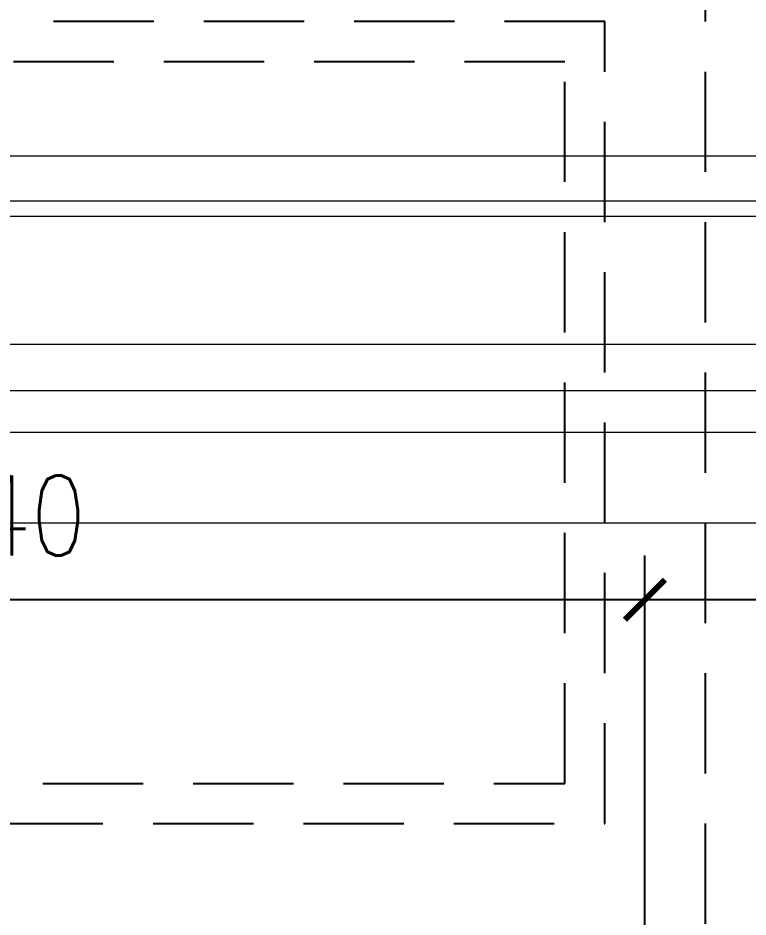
# Model space of a CAD drawing. Header units: inches. Extents: x 193287 to 241687, y 437648 to 550079.
# Drawn here: x 222808.8 to 223172.9, y 451139 to 451587.4 of the extents above; entities that cross this region are included whole.
import ezdxf

# ---------------------------------------------------------------- set-up
doc = ezdxf.new("R2010")
doc.units = ezdxf.units.IN
doc.header["$MEASUREMENT"] = 0
doc.linetypes.add('HIDDEN', pattern=[0.375, 0.25, -0.125])
doc.layers.add('8', color=8, linetype='Continuous')
doc.layers.add('CQ Grg Gypsum', color=41, linetype='Continuous')
for name, color, linetype, lineweight in [('A-Dim-ID', 9, 'Continuous', 20), ('CQ gypsum 2', 42, 'Continuous', 0), ('CQ Gypsum Hatch', 8, 'Continuous', 20)]:
    doc.layers.add(name, color=color, linetype=linetype, lineweight=lineweight)
doc.styles.add('ST9', font='romans.shx', dxfattribs={"width": 0.8})
doc.dimstyles.new('DIM-20', dxfattribs={"dimscale": 1000, "dimtxt": 0.044, "dimasz": 0.035, "dimexe": 0.022, "dimexo": 0.022, "dimgap": 0.022, "dimtad": 1, "dimdec": 0, "dimzin": 0, "dimdsep": 46, "dimtxsty": 'ST9', "dimblk1": 'ARCHTICK', "dimblk2": 'ARCHTICK', "dimsah": 1, "dimcen": 0.08800000000000001, "dimdle": 0.04, "dimclrd": 256, "dimclre": 256, "dimclrt": 3, "dimadec": 0, "dimazin": 0, "dimtfac": 1, "dimtdec": 0, "dimtix": 1, "dimtofl": 0, "dimtmove": 1, "dimatfit": 3, "dimldrblk": 'CLOSED', "dimfxl": 1, "dimtolj": 1, "dimtzin": 0, "dimarcsym": 0})

# ---------------------------------------------------------------- blocks, each defined once
blk = doc.blocks.new('SECTION CEILING C AND D')
at = {"layer": 'CQ Gypsum Hatch'}
h = blk.add_hatch(dxfattribs=at)
h.set_pattern_fill('ANSI31', color=256, scale=50.00000000000004, angle=166.0285767170143, style=0)
h.set_pattern_definition([(211.0285767170143, (0, 0), (3.221659560689488, -5.35568946775465), [])])
edge = h.paths.add_edge_path()
edge.add_line((221496.3634083793, 451355.5940321152), (221476.3634470181, 451355.5940321151))
edge.add_line((221476.3634470181, 451355.5940321151), (221476.3634564243, 451380.5940490463))
edge.add_line((221476.3634564243, 451380.5940490463), (221542.8714550818, 451380.5940465979))
edge.add_line((221542.8714550818, 451380.5940465979), (221542.8714615044, 451618.6332024623))
edge.add_arc((221717.8714615046, 451618.6332024623), 175.0000000001455, 90.00000000000949, 180.000000000019, ccw=False)
edge.add_line((221717.8714615045, 451793.6332024625), (223510.0454513518, 451793.6331128395))
edge.add_arc((223510.0454513518, 451618.6331128394), 175, 0, 89.9999999999904, ccw=False)
edge.add_line((223685.0454513518, 451618.6331128395), (223685.0454577744, 451380.5939569749))
edge.add_line((223685.0454577744, 451380.5939569749), (223751.5534564319, 451380.5939594235))
edge.add_line((223751.5534564319, 451380.5939594235), (223751.5534658382, 451355.5939424923))
edge.add_line((223751.5534658382, 451355.5939424923), (223731.5535044769, 451355.5939424921))
edge.add_line((223731.5535044769, 451355.5939424921), (223731.5535159568, 451335.5939310124))
edge.add_line((223731.5535159568, 451335.5939310124), (223611.5454513512, 451335.5938696297))
edge.add_line((223611.5454513512, 451335.5938696297), (223611.5454513512, 451380.5930113292))
edge.add_line((223611.5454513512, 451380.5930113292), (223562.5454513513, 451380.5930113293))
edge.add_arc((223541.5454513513, 451380.5930113291), 21.00000000005821, 1.587987341361105e-10, 90.00000000015879)
edge.add_line((223541.5454513512, 451401.5930113293), (223541.5454513513, 451410.5930113292))
edge.add_arc((223536.6936272633, 451416.6997402548), 7.799508648152966, 90, 308.4673023861515, ccw=False)
edge.add_line((223536.6936272633, 451424.4992489031), (223536.6936272633, 451427.4992489031))
edge.add_arc((223534.5413597154, 451445.4660990062), 18.09530210384791, 205.7714928767011, 276.8309702013683, ccw=False)
edge.add_arc((223567.5219242569, 451458.3576701449), 53.47024035310794, 186.1635720954239, 202.844817978426, ccw=False)
edge.add_arc((223182.0246354605, 451424.9932573508), 333.4821786610068, 4.751447811113967, 6.568657367759998)
edge.add_arc((223477.615802532, 451459.0566106173), 35.93479784915663, 6.527251481196853, 25.39668080415777)
edge.add_arc((223485.7557770983, 451460.6969878025), 27.9502519411558, 29.51902534153829, 91.82174081903165)
edge.add_line((223484.8672380735, 451488.6331128377), (223484.8672380735, 451496.1331128377))
edge.add_line((223484.8672380735, 451496.1331128377), (223475.8672380735, 451496.1331128377))
edge.add_line((223475.8672380735, 451496.1331128377), (223475.8672380735, 451518.6331128394))
edge.add_line((223475.8672380735, 451518.6331128394), (223514.9390894407, 451518.6331128374))
edge.add_line((223514.9390894407, 451518.6331128374), (223571.5454513514, 451443.6331128376))
edge.add_line((223571.5454513514, 451443.6331128376), (223660.0454513518, 451443.6331128376))
edge.add_line((223660.0454513518, 451443.6331128376), (223660.0454513518, 451618.6331128394))
edge.add_arc((223510.0454513518, 451618.6331128392), 150, 0, 89.99999999999999)
edge.add_line((223510.0454513518, 451768.6331128394), (221717.8714615045, 451768.6332024623))
edge.add_arc((221717.8714615045, 451618.6332024622), 150, 89.99999999999999, 180)
edge.add_line((221567.8714615045, 451618.6332024623), (221567.8714615044, 451443.6332024607))
edge.add_line((221567.8714615044, 451443.6332024607), (221656.371461505, 451443.6332024607))
edge.add_line((221656.371461505, 451443.6332024607), (221712.9778234156, 451518.6332024607))
edge.add_line((221712.9778234156, 451518.6332024607), (221752.0496747827, 451518.6332024625))
edge.add_line((221752.0496747827, 451518.6332024625), (221752.0496747827, 451496.1332024605))
edge.add_line((221752.0496747827, 451496.1332024605), (221743.0496747827, 451496.1332024607))
edge.add_line((221743.0496747827, 451496.1332024607), (221743.0496747827, 451488.6332024605))
edge.add_arc((221742.1611357578, 451460.6970774254), 27.9502519410732, 88.17825918066262, 150.4809746582109)
edge.add_arc((221750.301110324, 451459.0567002404), 35.93479784899679, 154.6033191957228, 173.4727485186793)
edge.add_arc((222045.8922773975, 451424.9933469757), 333.4821786626222, 173.431342632584, 175.2485521892302)
edge.add_arc((221660.3949885988, 451458.357759768), 53.47024035372762, 337.15518202151657, 353.8364279045223, ccw=False)
edge.add_arc((221693.375553141, 451445.466188629), 18.09530210362531, 263.16902979845247, 334.22850712318433, ccw=False)
edge.add_line((221691.2232855931, 451427.4993385262), (221691.2232855929, 451424.4993385262))
edge.add_arc((221691.223285593, 451416.6998298779), 7.799508648167831, -128.46730238588572, 90, ccw=False)
edge.add_line((221686.3714615049, 451410.5931009523), (221686.371461505, 451401.5931009523))
edge.add_arc((221686.3714615051, 451380.5931009521), 21.00000000011642, 90.0000000002382, 180.0000000001588)
edge.add_line((221665.371461505, 451380.5931009522), (221616.371461505, 451380.5931009522))
edge.add_line((221616.371461505, 451380.5931009522), (221616.371461505, 451335.5939592526))
edge.add_line((221616.371461505, 451335.5939592526), (221496.3633968995, 451335.5940206355))
edge.add_line((221496.3633968995, 451335.5940206355), (221496.3634083793, 451355.5940321152))
at = {"layer": 'CQ Grg Gypsum', "extrusion": (-4.885221514467737e-08, 5.985931785203956e-09, 0.9999999999999988), "elevation": -0.008773270307329804}
blk.add_lwpolyline([(221496.363408379, 451355.5940321154), (221476.3634470178, 451355.5940321152), (221476.363456424, 451380.5940490465), (221542.8714550814, 451380.594046598), (221542.8714615041, 451618.6332024625, -0.414213562373095), (221717.8714615042, 451793.6332024626), (223510.0454513514, 451793.6331128397, -0.4142135623730951), (223685.0454513514, 451618.6331128396), (223685.0454577741, 451380.593956975), (223751.5534564315, 451380.5939594236), (223751.5534658378, 451355.5939424924), (223731.5535044766, 451355.5939424922), (223731.5535159565, 451335.5939310125), (223611.5454513509, 451335.5938696298), (223611.5454513509, 451380.5930113293), (223562.545451351, 451380.5930113294, 0.4142135623730951), (223541.5454513509, 451401.5930113294), (223541.545451351, 451410.5930113294, -1.408012182039782), (223536.693627263, 451424.4992489032), (223536.693627263, 451427.4992489032, -0.3203886580188211), (223518.2459031035, 451437.5985674972, -0.07291447245681257), (223514.3607724985, 451452.6167166375, 0.00792923866215691), (223513.3176674517, 451463.1415264908, 0.08251996361405504), (223510.0778665455, 451474.4684273962, 0.2787474963378558), (223484.8672380731, 451488.6331128378), (223484.8672380731, 451496.1331128378), (223475.8672380731, 451496.1331128378), (223475.8672380731, 451518.6331128395), (223514.9390894404, 451518.6331128376), (223571.545451351, 451443.6331128377), (223660.0454513514, 451443.6331128377), (223660.0454513514, 451618.6331128395, 0.4142135623730951), (223510.0454513514, 451768.6331128395), (221717.8714615042, 451768.6332024625, 0.414213562373095), (221567.8714615042, 451618.6332024625), (221567.8714615041, 451443.6332024608), (221656.3714615047, 451443.6332024608), (221712.9778234152, 451518.6332024608), (221752.0496747824, 451518.6332024626), (221752.0496747824, 451496.1332024607), (221743.0496747824, 451496.1332024608), (221743.0496747824, 451488.6332024607, 0.2787474963378738), (221717.83904631, 451474.4685170192, 0.08251996361405872), (221714.5992454038, 451463.1416161139, 0.007929238662157688), (221713.5561403571, 451452.6168062605, -0.0729144724568158), (221709.671009752, 451437.5986571201, -0.3203886580188293), (221691.2232855927, 451427.4993385263), (221691.2232855926, 451424.4993385263, -1.408012182039784), (221686.3714615046, 451410.5931009524), (221686.3714615047, 451401.5931009525, 0.414213562373095), (221665.3714615047, 451380.5931009523), (221616.3714615047, 451380.5931009523), (221616.3714615047, 451335.5939592528), (221496.3633968991, 451335.5940206356)], format="xyb", close=True, dxfattribs=at)
blk = doc.blocks.new('_ARCHTICK')
at = {"color": 0, "linetype": 'ByBlock', "const_width": 0.15}
blk.add_lwpolyline([(-0.5, -0.5), (0.5, 0.5)], dxfattribs=at)
blk = doc.blocks.new('*D875')
at = {"layer": 'A-Dim-ID', "lineweight": -2, "transparency": 16777216}
for p, q in [((223121.5298802854, 451127.6387268126), (223121.5298802854, 451319.2251505513)), ((223331.5536945109, 451257.5940209795), (223331.5536945109, 451319.2251505513)), ((223371.5536945109, 451297.2251505513), (223081.5298802854, 451297.2251505513))]:
    blk.add_line(p, q, dxfattribs=at)
at = {"layer": 'Defpoints', "color": 0, "transparency": 16777216}
for p in [(223121.5298802854, 451297.2251505513), (223331.5536945109, 451235.5940209795, -0.0005649484182237534), (223121.5298802854, 451105.6387268126, -0.0005735955670870254)]:
    blk.add_point(p, dxfattribs=at)
at = {"layer": 'A-Dim-ID', "lineweight": -2, "transparency": 16777216, "xscale": 20, "yscale": 20, "zscale": 20, "rotation": 180}
blk.add_blockref('_ARCHTICK', (223121.5298802854, 451297.2251505513), dxfattribs=at)
at = {"layer": 'A-Dim-ID', "lineweight": -2, "transparency": 16777216, "xscale": 20, "yscale": 20, "zscale": 20}
blk.add_blockref('_ARCHTICK', (223331.5536945109, 451297.2251505513), dxfattribs=at)
at = {"layer": 'A-Dim-ID', "color": 3, "transparency": 16777216, "insert": (223226.5417873981, 451339.2251505513), "char_height": 40, "attachment_point": 5, "style": 'ST9'}
blk.add_mtext('\\A1;210', dxfattribs=at)
blk = doc.blocks.new('_CLOSED')
at = {"color": 0, "linetype": 'ByBlock'}
for p, q in [((-1, 0.1666666666666666), (0, 0)), ((-1, 0.1666666666666666), (-1, -0.1666666666666666)), ((0, 0), (-1, -0.1666666666666666)), ((0, 0), (-1, 0))]:
    blk.add_line(p, q, dxfattribs=at)
blk = doc.blocks.new('*D879')
at = {"layer": 'A-Dim-ID', "lineweight": -2, "transparency": 16777216}
for p, q in [((222481.5298802854, 451127.6164318832), (222481.5298802854, 451319.2251505513)), ((223121.5298802854, 451127.6387268126), (223121.5298802854, 451319.2251505513)), ((223161.5298802854, 451297.2251505513), (222441.5298802854, 451297.2251505513))]:
    blk.add_line(p, q, dxfattribs=at)
at = {"layer": 'Defpoints', "color": 0, "transparency": 16777216}
for p in [(222481.5298802854, 451297.2251505513), (222481.5298802854, 451105.6164318832, -0.0005735955670870254), (223121.5298802854, 451105.6387268126, -0.0005735955670870254)]:
    blk.add_point(p, dxfattribs=at)
at = {"layer": 'A-Dim-ID', "lineweight": -2, "transparency": 16777216, "xscale": 20, "yscale": 20, "zscale": 20, "rotation": 180}
blk.add_blockref('_ARCHTICK', (222481.5298802854, 451297.2251505513), dxfattribs=at)
at = {"layer": 'A-Dim-ID', "lineweight": -2, "transparency": 16777216, "xscale": 20, "yscale": 20, "zscale": 20}
blk.add_blockref('_ARCHTICK', (223121.5298802854, 451297.2251505513), dxfattribs=at)
at = {"layer": 'A-Dim-ID', "color": 3, "transparency": 16777216, "insert": (222801.5298802854, 451339.2251505513), "char_height": 40, "attachment_point": 5, "style": 'ST9'}
blk.add_mtext('\\A1;640', dxfattribs=at)

msp = doc.modelspace()

# ---------------------------------------------------------------- linework, layer by layer
at = {"layer": '8', "linetype": 'HIDDEN', "ltscale": 200}
for points, elevation in [([(222451.1812499178, 451635.6163709477), (223151.5298802863, 451635.6163709476), (223151.5298802864, 449335.6163709623), (222451.1812499178, 449335.6163709624)], -0.0005735955670870254), ([(222501.1812490045, 451185.6163700444), (223101.5298812021, 451185.6163700441), (223101.5298812029, 451585.6163718649), (222501.1812490053, 451585.616371865)], -0.0005731392324878255), ([(222521.194162157, 451205.6292831968), (223081.5169680497, 451205.6292831966), (223081.5169680504, 451565.6034587124), (222521.1941621576, 451565.6034587125)], -0.0005731392324878255)]:
    msp.add_lwpolyline(points, close=True, dxfattribs=dict(at, elevation=elevation))
at = {"layer": 'CQ gypsum 2', "extrusion": (-4.885221514467737e-08, 5.985931785203956e-09, 0.9999999999999988)}
for p, q in [((221752.0496747827, 451518.6332924538, 0.0001534398523384829), (223475.8672395945, 451518.6332924511, 0.0002376521588848594)), ((223475.8672395943, 451496.133202829, 0.0002377868428864913), (221752.0496747827, 451496.1332028275, 0.0001535745363401502)), ((221743.0496747827, 451488.633292452, 0.0001531797603557527), (223484.8672395943, 451488.6332924426, 0.0002382714067747627)), ((223536.6936287842, 451424.4993388944, 0.0002411871421606876), (221691.223285593, 451424.4993389618, 0.0001510318279115886)), ((221686.371461505, 451401.5931909436, 0.0001509319201969002), (223541.5454528721, 451401.5931909398, 0.0002415612791539976)), ((223562.5454528722, 451380.5931013207, 0.0002427128807759803), (221665.371461505, 451380.5931013206, 0.0001500317287828255)), ((221616.3714615051, 451335.594050853, 0.0001479073314872388), (223611.5454528721, 451335.593959621, 0.0002453760011106704))]:
    msp.add_line(p, q, dxfattribs=at)

# ---------------------------------------------------------------- block references
at = {"layer": 'CQ Grg Gypsum'}
msp.add_blockref('SECTION CEILING C AND D', (0, 0), dxfattribs=at)

# ---------------------------------------------------------------- dimensions: what is measured, and where the dimension line sits
at = {"layer": 'A-Dim-ID'}
for base, p1, p2, picture, middle in [((222481.5298802854, 451297.2251505513), (223121.5298802854, 451105.6387268126, -0.0005735955670870254), (222481.5298802854, 451105.6164318832, -0.0005735955670870254), '*D879', (222801.5298802854, 451339.2251505513)), ((223121.5298802854, 451297.2251505513), (223331.5536945109, 451235.5940209795, -0.0005649484182237534), (223121.5298802854, 451105.6387268126, -0.0005735955670870254), '*D875', (223226.5417873981, 451339.2251505513))]:
    dim = msp.add_linear_dim(base=base, p1=p1, p2=p2, dimstyle='DIM-20', override={"dimtxt": 0.04, "dimasz": 0.02}, dxfattribs=at)
    dim.commit()
    dim.dimension.update_dxf_attribs({"geometry": picture, "text_midpoint": middle})

doc.saveas('drawing.dxf')
